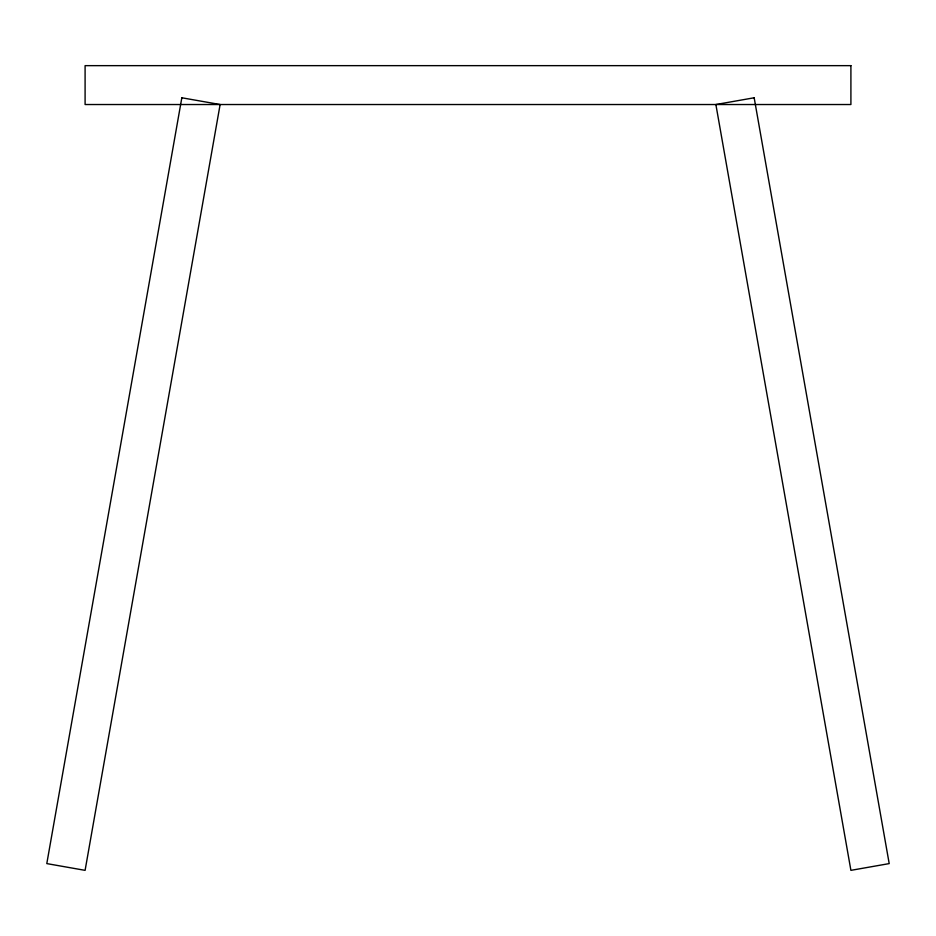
<?xml version="1.0" encoding="UTF-8"?>
<svg xmlns="http://www.w3.org/2000/svg" width="936" height="936" viewBox="0 0 936 936"><rect width="100%" height="100%" fill="white"/><g stroke="black" fill="none" stroke-linecap="round" stroke-linejoin="round"><path stroke-width="1.4" d="M181.83 97.777L46.8 863.6L85.094 870.351L220.124 104.528L181.83 97.777M754.17 97.777L715.876 104.528L850.906 870.351L889.2 863.6L754.17 97.777M850.906 65.649L85.094 65.649L85.094 104.528L850.906 104.528L850.906 65.649"/></g></svg>
